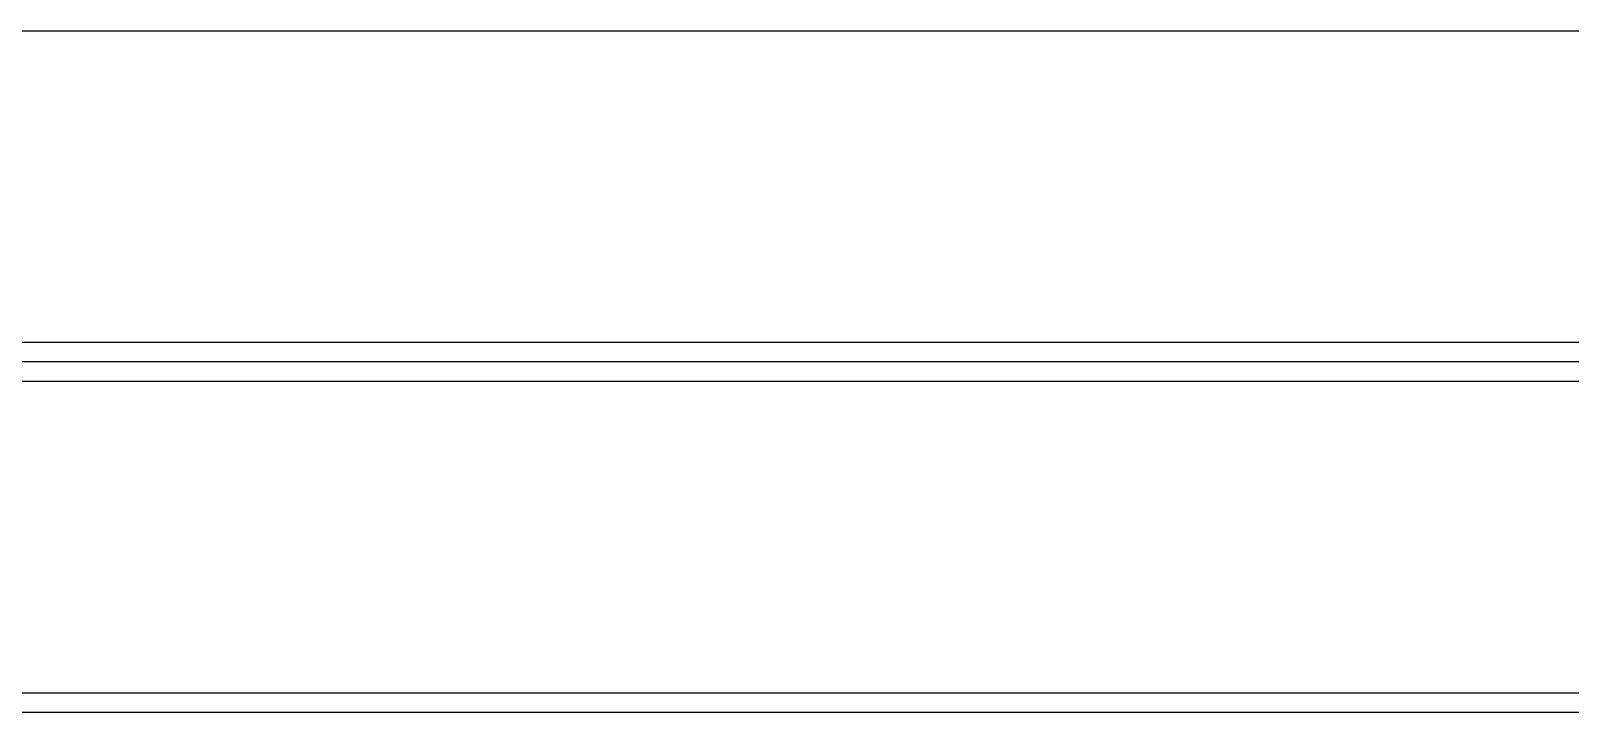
# Model space of a CAD drawing. Extents: x 1680110 to 2699828, y 269661 to 891349.
# Drawn here: x 2393417 to 2394317, y 710490 to 710888 of the extents above; entities that cross this region are included whole.
import ezdxf

# ---------------------------------------------------------------- set-up
doc = ezdxf.new("R2010")
doc.units = 0
doc.header["$LTSCALE"] = 1000
doc.header["$MEASUREMENT"] = 0

msp = doc.modelspace()

# ---------------------------------------------------------------- linework, layer by layer
at = {"color": 0, "linetype": 'Continuous'}
for p, q in [((2393396.32, 710888.06), (2397442.97, 710888.06)), ((2393396.32, 710705.92), (2397442.97, 710705.92)), ((2397442.97, 710694.54), (2393396.32, 710694.54)), ((2397442.97, 710694.54), (2393396.32, 710694.54)), ((2393396.32, 710683.16), (2397442.97, 710683.16)), ((2393396.32, 710501.03), (2397442.97, 710501.03)), ((2393396.32, 710489.64), (2397442.97, 710489.64))]:
    msp.add_line(p, q, dxfattribs=at)

doc.saveas('drawing.dxf')
